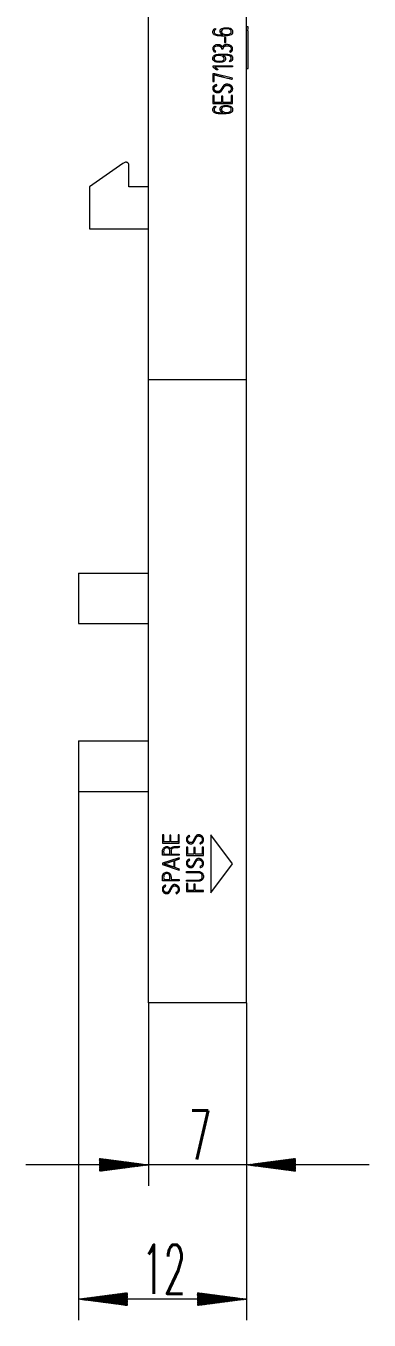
# Model space of a CAD drawing. Header units: millimetres. Extents: x 0 to 420, y 0 to 297.
# Drawn here: x 273 to 297.5, y 111.7 to 204.1 of the extents above; entities that cross this region are included whole.
import ezdxf

# ---------------------------------------------------------------- set-up
doc = ezdxf.new("R2010")
doc.units = ezdxf.units.MM
doc.layers.add('1', color=7, linetype='Continuous')
doc.layers.add('200', color=7, linetype='Continuous')
doc.styles.add('latin_extended', font='simplex.shx')

msp = doc.modelspace()

# ---------------------------------------------------------------- hatches: boundary and pattern name
at = {"layer": '200', "linetype": 'Continuous', "lineweight": 13}
h = msp.add_hatch(dxfattribs=at)
h.set_pattern_fill('ANSI31', scale=0.0062, style=0)
h.paths.add_polyline_path([(281.738, 122.747), (278.238, 122.286), (278.238, 123.208)], flags=0)
h = msp.add_hatch(dxfattribs=at)
h.set_pattern_fill('ANSI31', scale=0.0062, style=0)
h.paths.add_polyline_path([(288.738, 122.747), (292.238, 123.208), (292.238, 122.286)], flags=0)
h = msp.add_hatch(dxfattribs=at)
h.set_pattern_fill('ANSI31', scale=0.0062, style=0)
h.paths.add_polyline_path([(276.738, 113.155), (280.238, 113.616), (280.238, 112.695)], flags=0)
h = msp.add_hatch(dxfattribs=at)
h.set_pattern_fill('ANSI31', scale=0.0062, style=0)
h.paths.add_polyline_path([(288.738, 113.155), (285.238, 112.695), (285.238, 113.616)], flags=0)

# ---------------------------------------------------------------- linework, layer by layer
at = {"layer": '1', "color": 7, "linetype": 'Continuous', "lineweight": 13}
for p, q in [((281.738, 178.829), (281.738, 248.229)), ((288.738, 178.829), (288.738, 248.229)), ((286.326, 203.689), (286.326, 203.688)), ((286.505, 203.94), (286.505, 203.941)), ((286.505, 203.94), (286.552, 203.868)), ((286.552, 203.868), (286.552, 203.87)), ((286.846, 203.732), (286.846, 203.731)), ((287.75, 203.699), (287.75, 203.701)), ((288.851, 204.06), (288.738, 204.06)), ((288.838, 203.8), (288.738, 203.8)), ((287.012, 202.612), (287.012, 202.613)), ((287.154, 203.282), (287.154, 203.284)), ((287.253, 203.282), (287.154, 203.282)), ((287.154, 203.282), (287.154, 202.927)), ((287.154, 202.927), (287.154, 202.928)), ((287.154, 202.927), (287.253, 202.927)), ((287.253, 203.282), (287.253, 203.284)), ((287.253, 202.927), (287.253, 203.282)), ((286.326, 202.49), (286.326, 202.488)), ((286.326, 201.802), (286.326, 201.8)), ((286.501, 202.24), (286.546, 202.311)), ((286.546, 202.311), (286.546, 202.313)), ((286.967, 202.478), (287.064, 202.483)), ((287.233, 201.764), (287.233, 201.765)), ((287.521, 201.63), (287.521, 201.632)), ((287.567, 201.56), (287.521, 201.63)), ((287.53, 202.311), (287.53, 202.313)), ((287.53, 202.311), (287.571, 202.24)), ((287.746, 201.81), (287.746, 201.812)), ((287.748, 202.474), (287.748, 202.476)), ((286.336, 200.699), (286.336, 200.138)), ((286.478, 200.699), (286.336, 200.699)), ((286.346, 201.265), (287.74, 201.265)), ((286.346, 201.263), (286.346, 201.265)), ((286.346, 201.165), (286.346, 201.263)), ((286.346, 201.263), (287.74, 201.263)), ((287.74, 201.185), (286.466, 201.185)), ((287.744, 200.38), (286.478, 200.699)), ((286.692, 200.981), (286.588, 200.976)), ((286.692, 200.981), (286.692, 200.983)), ((287.74, 201.263), (287.74, 201.265)), ((287.74, 201.263), (287.74, 201.185)), ((288.738, 201.08), (288.851, 201.08)), ((286.336, 200.138), (286.435, 200.138)), ((286.435, 200.138), (286.435, 200.621)), ((286.435, 200.621), (286.462, 200.621)), ((286.622, 199.849), (286.594, 199.925)), ((286.594, 199.923), (286.594, 199.925)), ((286.622, 199.847), (286.594, 199.923)), ((286.622, 199.847), (286.622, 199.849)), ((287.713, 200.305), (287.744, 200.38)), ((286.326, 199.662), (286.326, 199.659)), ((286.338, 199.135), (286.338, 199.137)), ((286.338, 199.135), (286.338, 198.575)), ((286.437, 199.135), (286.338, 199.135)), ((286.437, 199.135), (286.437, 199.137)), ((286.437, 198.653), (286.437, 199.135)), ((286.95, 199.105), (286.95, 199.107)), ((287.047, 199.105), (286.95, 199.105)), ((286.95, 199.105), (286.95, 198.653)), ((287.047, 199.105), (287.047, 199.107)), ((287.047, 198.653), (287.047, 199.105)), ((287.453, 199.42), (287.453, 199.422)), ((287.453, 199.42), (287.48, 199.343)), ((287.637, 199.135), (287.637, 199.137)), ((287.734, 199.135), (287.637, 199.135)), ((287.637, 199.135), (287.637, 198.653)), ((287.734, 198.575), (287.734, 199.135)), ((287.75, 199.624), (287.75, 199.626)), ((286.326, 198.131), (286.326, 198.128)), ((286.338, 198.575), (287.734, 198.575)), ((286.95, 198.653), (286.437, 198.653)), ((286.505, 198.38), (286.505, 198.382)), ((286.505, 198.38), (286.552, 198.309)), ((286.552, 198.309), (286.552, 198.311)), ((286.846, 198.173), (286.846, 198.171)), ((287.637, 198.653), (287.047, 198.653)), ((287.75, 198.14), (287.75, 198.142)), ((279.907, 194.289), (277.538, 192.629)), ((280.338, 192.629), (280.338, 194.177)), ((277.538, 192.629), (277.538, 189.629)), ((281.738, 192.629), (280.338, 192.629)), ((277.538, 189.629), (281.738, 189.629)), ((281.738, 134.329), (281.738, 178.829)), ((288.738, 178.829), (281.738, 178.829)), ((288.738, 134.329), (288.738, 178.829)), ((276.738, 165.029), (281.738, 165.029)), ((276.738, 165.029), (276.738, 161.429)), ((276.738, 161.429), (281.738, 161.429)), ((276.738, 153.029), (281.738, 153.029)), ((276.738, 153.029), (276.738, 149.429)), ((276.738, 149.429), (281.738, 149.429)), ((282.823, 146.329), (282.738, 146.329)), ((282.738, 146.329), (282.738, 145.731)), ((282.823, 145.814), (282.823, 146.329)), ((283.346, 146.297), (283.262, 146.297)), ((283.262, 146.297), (283.262, 145.814)), ((283.346, 145.814), (283.346, 146.297)), ((283.935, 146.329), (283.852, 146.329)), ((283.852, 146.329), (283.852, 145.814)), ((283.935, 145.731), (283.935, 146.329)), ((284.701, 146.215), (284.678, 146.297)), ((286.188, 146.329), (286.188, 142.179)), ((287.738, 144.254), (286.188, 146.329)), ((282.738, 145.731), (283.935, 145.731)), ((283.262, 145.814), (282.823, 145.814)), ((283.852, 145.814), (283.346, 145.814)), ((283.917, 145.51), (283.946, 145.432)), ((284.543, 145.455), (284.458, 145.455)), ((284.458, 145.455), (284.458, 144.857)), ((284.543, 144.941), (284.543, 145.455)), ((285.066, 145.423), (284.982, 145.423)), ((284.982, 145.423), (284.982, 144.941)), ((285.066, 144.941), (285.066, 145.423)), ((285.413, 145.759), (285.437, 145.678)), ((285.572, 145.455), (285.572, 144.941)), ((285.655, 145.455), (285.572, 145.455)), ((285.655, 144.857), (285.655, 145.455)), ((283.92, 144.691), (282.736, 144.303)), ((282.736, 144.303), (282.736, 144.197)), ((283.938, 144.869), (282.738, 144.869)), ((282.823, 144.954), (283.262, 144.954)), ((283.347, 144.954), (283.938, 144.954)), ((283.537, 144.475), (283.537, 144.017)), ((283.622, 143.989), (283.622, 144.503)), ((283.946, 144.609), (283.92, 144.691)), ((283.938, 144.954), (283.938, 144.869)), ((284.458, 144.857), (285.655, 144.857)), ((284.982, 144.941), (284.543, 144.941)), ((284.701, 144.518), (284.678, 144.599)), ((285.572, 144.941), (285.066, 144.941)), ((286.188, 142.179), (287.738, 144.254)), ((282.736, 144.197), (283.92, 143.799)), ((283.946, 143.879), (283.622, 143.989)), ((283.92, 143.799), (283.946, 143.879)), ((284.456, 143.619), (284.456, 143.704)), ((285.413, 144.062), (285.437, 143.98)), ((283.938, 143.04), (282.738, 143.04)), ((282.823, 143.125), (283.264, 143.125)), ((282.981, 142.655), (282.958, 142.737)), ((283.349, 143.125), (283.938, 143.125)), ((283.938, 143.125), (283.938, 143.04)), ((284.456, 143.007), (284.456, 143.091)), ((284.458, 142.842), (284.458, 142.271)), ((284.543, 142.842), (284.458, 142.842)), ((284.543, 142.356), (284.543, 142.842)), ((285.066, 142.812), (284.982, 142.812)), ((284.982, 142.812), (284.982, 142.356)), ((285.066, 142.356), (285.066, 142.812)), ((283.693, 142.199), (283.717, 142.118)), ((284.458, 142.271), (285.655, 142.271)), ((284.982, 142.356), (284.543, 142.356)), ((285.655, 142.356), (285.066, 142.356)), ((285.655, 142.271), (285.655, 142.356)), ((288.738, 134.329), (281.738, 134.329))]:
    msp.add_line(p, q, dxfattribs=at)
msp.add_arc((280.194, 193.88), 0.5, 100.72876, 125.03214, dxfattribs=at)
for points, knots in [([(287.043, 203.474), (287.027, 203.48), (286.978, 203.504), (286.902, 203.562), (286.847, 203.662), (286.841, 203.777), (286.89, 203.881), (286.999, 203.953), (287.139, 203.985), (287.308, 203.993), (287.474, 203.982), (287.623, 203.935), (287.72, 203.847), (287.757, 203.728), (287.745, 203.591), (287.631, 203.471), (287.466, 203.419), (287.268, 203.395), (287.066, 203.394), (286.838, 203.395), (286.628, 203.406), (286.442, 203.461), (286.343, 203.565), (286.32, 203.679), (286.336, 203.794), (286.408, 203.888), (286.471, 203.926), (286.505, 203.94)], [0, 0, 0, 0, 0.014635, 0.046115, 0.078, 0.107961, 0.139286, 0.170078, 0.214309, 0.258594, 0.311923, 0.353924, 0.387872, 0.416798, 0.456029, 0.498283, 0.546692, 0.598917, 0.665696, 0.716877, 0.790479, 0.842407, 0.875844, 0.905061, 0.937162, 0.970325, 1, 1, 1, 1]), ([(286.552, 203.868), (286.539, 203.863), (286.514, 203.851), (286.481, 203.827), (286.456, 203.797), (286.437, 203.765), (286.426, 203.728), (286.422, 203.687), (286.426, 203.645), (286.44, 203.603), (286.464, 203.57), (286.498, 203.543), (286.539, 203.521), (286.589, 203.505), (286.646, 203.493), (286.711, 203.484), (286.783, 203.479), (286.863, 203.476), (286.951, 203.474), (287.011, 203.474), (287.043, 203.474)], [0, 0, 0, 0, 0.044446, 0.085805, 0.125649, 0.164566, 0.203102, 0.242965, 0.29235, 0.336206, 0.377618, 0.420747, 0.468488, 0.522336, 0.58312, 0.651193, 0.726906, 0.81033, 0.901354, 1, 1, 1, 1]), ([(286.993, 203.608), (286.974, 203.629), (286.946, 203.679), (286.937, 203.801), (287.046, 203.893), (287.196, 203.909), (287.347, 203.913), (287.479, 203.894), (287.583, 203.847), (287.653, 203.775), (287.657, 203.651), (287.574, 203.562), (287.456, 203.502), (287.331, 203.489), (287.219, 203.498), (287.135, 203.516), (287.059, 203.554), (287.012, 203.587), (286.993, 203.608)], [0, 0, 0, 0, 0.046875, 0.09375, 0.1875, 0.25, 0.34375, 0.4375, 0.46875, 0.53125, 0.59375, 0.65625, 0.71875, 0.8125, 0.859375, 0.90625, 0.953125, 1, 1, 1, 1]), ([(286.993, 203.609), (286.974, 203.63), (286.952, 203.67), (286.944, 203.716), (286.944, 203.733)], [0, 0, 0, 0, 0.635727, 1, 1, 1, 1]), ([(288.838, 204.06), (288.838, 204.06), (288.838, 204.059), (288.838, 204.001), (288.838, 203.884), (288.838, 203.868)], [0, 0, 0, 0, 0.016909, 0.874132, 1, 1, 1, 1]), ([(288.838, 203.8), (288.838, 203.518), (288.838, 202.998), (288.838, 202.247), (288.838, 201.626), (288.838, 201.194), (288.838, 201.088), (288.838, 201.08), (288.838, 201.08)], [0, 0, 0, 0, 0.258066, 0.474609, 0.668399, 0.831175, 0.971175, 1, 1, 1, 1]), ([(287.012, 202.612), (287.008, 202.618), (287, 202.631), (286.986, 202.65), (286.972, 202.668), (286.956, 202.687), (286.938, 202.704), (286.917, 202.72), (286.893, 202.735), (286.867, 202.747), (286.837, 202.758), (286.804, 202.766), (286.766, 202.77), (286.699, 202.772), (286.612, 202.767), (286.511, 202.743), (286.429, 202.703), (286.369, 202.645), (286.333, 202.571), (286.322, 202.481), (286.337, 202.381), (286.402, 202.29), (286.466, 202.252), (286.501, 202.24)], [0, 0, 0, 0, 0.018283, 0.037063, 0.056368, 0.076244, 0.096869, 0.118425, 0.140997, 0.16477, 0.190013, 0.217704, 0.248949, 0.284046, 0.381103, 0.46412, 0.536559, 0.601965, 0.665525, 0.734523, 0.82388, 0.907009, 1, 1, 1, 1]), ([(286.546, 202.311), (286.538, 202.315), (286.522, 202.322), (286.501, 202.334), (286.483, 202.347), (286.468, 202.362), (286.455, 202.376), (286.446, 202.392), (286.438, 202.408), (286.432, 202.424), (286.428, 202.44), (286.426, 202.457), (286.424, 202.473), (286.422, 202.523), (286.444, 202.613), (286.571, 202.685), (286.682, 202.693), (286.763, 202.69), (286.799, 202.684), (286.829, 202.673), (286.855, 202.659), (286.878, 202.642), (286.897, 202.623), (286.913, 202.601), (286.927, 202.578), (286.938, 202.554), (286.948, 202.528), (286.958, 202.503), (286.964, 202.486), (286.967, 202.478)], [0, 0, 0, 0, 0.026872, 0.051399, 0.073879, 0.094686, 0.114096, 0.132391, 0.150013, 0.167284, 0.184382, 0.201194, 0.217516, 0.233418, 0.351834, 0.473793, 0.643932, 0.684459, 0.720308, 0.752255, 0.781747, 0.809821, 0.83702, 0.863923, 0.89091, 0.918304, 0.945856, 0.973087, 1, 1, 1, 1]), ([(287.571, 202.24), (287.578, 202.242), (287.592, 202.247), (287.613, 202.257), (287.635, 202.267), (287.655, 202.28), (287.674, 202.295), (287.692, 202.313), (287.708, 202.333), (287.721, 202.355), (287.733, 202.38), (287.742, 202.408), (287.747, 202.44), (287.749, 202.494), (287.741, 202.565), (287.702, 202.645), (287.635, 202.707), (287.546, 202.751), (287.435, 202.776), (287.342, 202.781), (287.274, 202.78), (287.24, 202.776), (287.208, 202.769), (287.178, 202.76), (287.151, 202.75), (287.126, 202.736), (287.104, 202.721), (287.083, 202.703), (287.064, 202.683), (287.046, 202.661), (287.029, 202.637), (287.017, 202.621), (287.012, 202.612)], [0, 0, 0, 0, 0.017394, 0.035357, 0.053935, 0.072797, 0.091775, 0.111127, 0.130939, 0.151343, 0.172627, 0.1954, 0.220456, 0.24819, 0.319867, 0.385722, 0.453459, 0.528799, 0.615589, 0.717332, 0.746558, 0.773748, 0.799091, 0.82292, 0.845542, 0.867171, 0.888335, 0.909575, 0.931143, 0.953326, 0.976264, 1, 1, 1, 1]), ([(287.064, 202.483), (287.066, 202.491), (287.07, 202.508), (287.078, 202.533), (287.087, 202.559), (287.099, 202.583), (287.114, 202.607), (287.131, 202.629), (287.152, 202.649), (287.176, 202.667), (287.203, 202.682), (287.235, 202.693), (287.27, 202.7), (287.33, 202.702), (287.408, 202.697), (287.495, 202.68), (287.565, 202.65), (287.615, 202.604), (287.644, 202.543), (287.65, 202.485), (287.647, 202.436), (287.638, 202.4), (287.622, 202.37), (287.598, 202.346), (287.567, 202.326), (287.543, 202.316), (287.53, 202.311)], [0, 0, 0, 0, 0.024719, 0.050037, 0.076048, 0.102371, 0.128819, 0.155729, 0.183228, 0.211656, 0.241562, 0.273195, 0.307072, 0.343908, 0.44626, 0.530849, 0.600485, 0.661299, 0.721887, 0.789821, 0.82893, 0.863307, 0.894514, 0.925881, 0.960581, 1, 1, 1, 1]), ([(287.037, 202.026), (287.064, 202.015), (287.114, 201.987), (287.19, 201.923), (287.233, 201.825), (287.237, 201.705), (287.173, 201.599), (287.055, 201.538), (286.894, 201.508), (286.705, 201.508), (286.519, 201.537), (286.37, 201.623), (286.315, 201.768), (286.336, 201.91), (286.433, 202.016), (286.579, 202.073), (286.766, 202.102), (286.98, 202.106), (287.199, 202.104), (287.397, 202.098), (287.569, 202.063), (287.712, 201.979), (287.754, 201.838), (287.737, 201.703), (287.659, 201.609), (287.595, 201.571), (287.567, 201.56)], [0, 0, 0, 0, 0.023633, 0.049448, 0.080979, 0.111361, 0.147021, 0.178386, 0.220736, 0.283882, 0.336373, 0.378871, 0.421433, 0.458024, 0.495297, 0.535952, 0.587692, 0.654774, 0.7156, 0.772478, 0.820653, 0.863837, 0.90371, 0.936071, 0.975704, 1, 1, 1, 1]), ([(286.465, 201.682), (286.446, 201.704), (286.418, 201.756), (286.423, 201.856), (286.496, 201.965), (286.635, 202.001), (286.787, 202.002), (286.936, 201.984), (287.066, 201.927), (287.131, 201.832), (287.15, 201.729), (287.07, 201.629), (286.939, 201.593), (286.806, 201.585), (286.673, 201.593), (286.561, 201.617), (286.491, 201.654), (286.465, 201.682)], [0, 0, 0, 0, 0.046875, 0.09375, 0.15625, 0.25, 0.3125, 0.40625, 0.5, 0.53125, 0.59375, 0.65625, 0.71875, 0.8125, 0.875, 0.9375, 1, 1, 1, 1]), ([(286.465, 201.684), (286.446, 201.705), (286.426, 201.742), (286.422, 201.783), (286.422, 201.795)], [0, 0, 0, 0, 0.70922, 1, 1, 1, 1]), ([(286.546, 202.313), (286.538, 202.316), (286.522, 202.323), (286.501, 202.335), (286.483, 202.349), (286.468, 202.363), (286.455, 202.378), (286.446, 202.393), (286.438, 202.409), (286.432, 202.425), (286.428, 202.442), (286.426, 202.458), (286.424, 202.474), (286.424, 202.485), (286.424, 202.491), (286.424, 202.491)], [0, 0, 0, 0, 0.114752, 0.219491, 0.31549, 0.404345, 0.487233, 0.565361, 0.640614, 0.714367, 0.78738, 0.859173, 0.928877, 0.996781, 1, 1, 1, 1]), ([(287.521, 201.63), (287.533, 201.636), (287.558, 201.649), (287.589, 201.673), (287.615, 201.702), (287.633, 201.734), (287.645, 201.77), (287.648, 201.811), (287.644, 201.854), (287.631, 201.895), (287.608, 201.929), (287.576, 201.957), (287.536, 201.978), (287.488, 201.995), (287.432, 202.007), (287.368, 202.016), (287.296, 202.021), (287.216, 202.024), (287.129, 202.026), (287.069, 202.026), (287.037, 202.026)], [0, 0, 0, 0, 0.044231, 0.085603, 0.125466, 0.164352, 0.20299, 0.243136, 0.293053, 0.33736, 0.378885, 0.421671, 0.468796, 0.521895, 0.582032, 0.649733, 0.725364, 0.809004, 0.900542, 1, 1, 1, 1]), ([(287.521, 201.632), (287.533, 201.637), (287.558, 201.65), (287.589, 201.674), (287.615, 201.703), (287.633, 201.736), (287.645, 201.771), (287.647, 201.797), (287.647, 201.811), (287.647, 201.812)], [0, 0, 0, 0, 0.179972, 0.348313, 0.510513, 0.668737, 0.82595, 0.9893, 1, 1, 1, 1]), ([(286.588, 200.976), (286.566, 200.996), (286.516, 201.041), (286.433, 201.102), (286.374, 201.145), (286.346, 201.165)], [0, 0, 0, 0, 0.289036, 0.661578, 1, 1, 1, 1]), ([(286.466, 201.187), (286.483, 201.175), (286.514, 201.151), (286.557, 201.119), (286.592, 201.092), (286.62, 201.068), (286.643, 201.049), (286.66, 201.033), (286.673, 201.019), (286.682, 201.009), (286.688, 201), (286.69, 200.993), (286.691, 200.988), (286.692, 200.985), (286.692, 200.983)], [0, 0, 0, 0, 0.204374, 0.377594, 0.519681, 0.636329, 0.733249, 0.810528, 0.870367, 0.915053, 0.945197, 0.966862, 0.985048, 1, 1, 1, 1]), ([(286.466, 201.185), (286.483, 201.173), (286.514, 201.15), (286.557, 201.117), (286.592, 201.09), (286.62, 201.067), (286.643, 201.047), (286.66, 201.031), (286.673, 201.018), (286.682, 201.007), (286.688, 200.998), (286.69, 200.992), (286.691, 200.986), (286.692, 200.983), (286.692, 200.981)], [0, 0, 0, 0, 0.204374, 0.377594, 0.519681, 0.636329, 0.733249, 0.810528, 0.870367, 0.915053, 0.945197, 0.966862, 0.985048, 1, 1, 1, 1]), ([(286.594, 199.925), (286.568, 199.918), (286.517, 199.903), (286.45, 199.87), (286.396, 199.829), (286.356, 199.78), (286.331, 199.725), (286.327, 199.684), (286.326, 199.663), (286.326, 199.662)], [0, 0, 0, 0, 0.203261, 0.384474, 0.54934, 0.701047, 0.844937, 0.992234, 1, 1, 1, 1]), ([(286.594, 199.923), (286.568, 199.917), (286.517, 199.901), (286.45, 199.868), (286.396, 199.827), (286.356, 199.779), (286.331, 199.723), (286.325, 199.667), (286.328, 199.617), (286.337, 199.573), (286.352, 199.533), (286.372, 199.495), (286.397, 199.462), (286.428, 199.433), (286.464, 199.408), (286.504, 199.387), (286.548, 199.37), (286.597, 199.357), (286.649, 199.35), (286.7, 199.347), (286.748, 199.35), (286.79, 199.357), (286.827, 199.371), (286.86, 199.389), (286.89, 199.41), (286.917, 199.435), (286.942, 199.462), (286.966, 199.492), (286.987, 199.524), (287.008, 199.556), (287.03, 199.589), (287.052, 199.622), (287.074, 199.654), (287.094, 199.685), (287.112, 199.716), (287.129, 199.745), (287.149, 199.772), (287.169, 199.796), (287.19, 199.818), (287.214, 199.837), (287.24, 199.853), (287.27, 199.865), (287.303, 199.872), (287.338, 199.874), (287.372, 199.872), (287.405, 199.868), (287.44, 199.86), (287.475, 199.85), (287.508, 199.836), (287.54, 199.818), (287.57, 199.796), (287.597, 199.77), (287.62, 199.74), (287.638, 199.706), (287.649, 199.666), (287.653, 199.607), (287.638, 199.525), (287.561, 199.451), (287.489, 199.426), (287.453, 199.42)], [0, 0, 0, 0, 0.032068, 0.060657, 0.086667, 0.110601, 0.133302, 0.156541, 0.174521, 0.191662, 0.208311, 0.224606, 0.240698, 0.25698, 0.273734, 0.291175, 0.309577, 0.328919, 0.349189, 0.370606, 0.388688, 0.405035, 0.420007, 0.434306, 0.448428, 0.462561, 0.476851, 0.491368, 0.506192, 0.521314, 0.536675, 0.55228, 0.567117, 0.58141, 0.595167, 0.608394, 0.621127, 0.633422, 0.645338, 0.65701, 0.668609, 0.68065, 0.693845, 0.708541, 0.720506, 0.733407, 0.747325, 0.761638, 0.775802, 0.789987, 0.804165, 0.81839, 0.832936, 0.847812, 0.863365, 0.880226, 0.917636, 0.954366, 1, 1, 1, 1]), ([(287.48, 199.343), (287.507, 199.35), (287.559, 199.365), (287.627, 199.4), (287.682, 199.443), (287.722, 199.496), (287.745, 199.558), (287.752, 199.618), (287.747, 199.673), (287.735, 199.72), (287.715, 199.762), (287.688, 199.801), (287.657, 199.836), (287.621, 199.866), (287.581, 199.892), (287.537, 199.914), (287.49, 199.931), (287.441, 199.943), (287.39, 199.951), (287.34, 199.954), (287.29, 199.951), (287.243, 199.943), (287.202, 199.928), (287.166, 199.908), (287.134, 199.885), (287.105, 199.858), (287.078, 199.829), (287.054, 199.797), (287.032, 199.763), (287.011, 199.729), (286.988, 199.694), (286.966, 199.661), (286.945, 199.63), (286.926, 199.6), (286.908, 199.571), (286.891, 199.544), (286.873, 199.52), (286.854, 199.497), (286.835, 199.477), (286.813, 199.46), (286.79, 199.446), (286.764, 199.435), (286.734, 199.429), (286.695, 199.427), (286.648, 199.429), (286.598, 199.437), (286.556, 199.452), (286.521, 199.472), (286.493, 199.493), (286.47, 199.517), (286.453, 199.542), (286.44, 199.569), (286.433, 199.595), (286.429, 199.62), (286.426, 199.643), (286.425, 199.666), (286.427, 199.69), (286.434, 199.716), (286.445, 199.739), (286.46, 199.759), (286.477, 199.777), (286.496, 199.793), (286.517, 199.806), (286.538, 199.818), (286.56, 199.827), (286.582, 199.835), (286.602, 199.842), (286.615, 199.845), (286.622, 199.847)], [0, 0, 0, 0, 0.032856, 0.06199, 0.088474, 0.113352, 0.137946, 0.163993, 0.183129, 0.201523, 0.219766, 0.237942, 0.255929, 0.274071, 0.292524, 0.311385, 0.330895, 0.35063, 0.370143, 0.389629, 0.409624, 0.42774, 0.444366, 0.460134, 0.475473, 0.49061, 0.505795, 0.521169, 0.536814, 0.552662, 0.568588, 0.584595, 0.598801, 0.612441, 0.625518, 0.637992, 0.649845, 0.661113, 0.671916, 0.682457, 0.692897, 0.703581, 0.71499, 0.727419, 0.749874, 0.769346, 0.786247, 0.801296, 0.814964, 0.827577, 0.839381, 0.850508, 0.861238, 0.871234, 0.87994, 0.88739, 0.898186, 0.908289, 0.918075, 0.927733, 0.937251, 0.946781, 0.956303, 0.965729, 0.975129, 0.984162, 0.992446, 1, 1, 1, 1]), ([(286.462, 200.621), (286.465, 200.62), (286.474, 200.618), (286.494, 200.613), (286.524, 200.605), (286.563, 200.595), (286.611, 200.582), (286.666, 200.568), (286.728, 200.553), (286.795, 200.536), (286.866, 200.518), (286.941, 200.499), (287.017, 200.48), (287.131, 200.451), (287.289, 200.412), (287.496, 200.36), (287.639, 200.324), (287.713, 200.305)], [0, 0, 0, 0, 0.006628, 0.022211, 0.046752, 0.078871, 0.117191, 0.161709, 0.211308, 0.264867, 0.322385, 0.382322, 0.443136, 0.504826, 0.657095, 0.822153, 1, 1, 1, 1]), ([(287.043, 197.914), (287.027, 197.921), (286.978, 197.945), (286.902, 198.002), (286.847, 198.103), (286.841, 198.217), (286.89, 198.322), (286.999, 198.393), (287.139, 198.426), (287.308, 198.433), (287.474, 198.422), (287.623, 198.376), (287.72, 198.288), (287.757, 198.169), (287.745, 198.031), (287.631, 197.912), (287.466, 197.86), (287.268, 197.835), (287.066, 197.835), (286.838, 197.835), (286.628, 197.847), (286.442, 197.902), (286.343, 198.006), (286.32, 198.12), (286.336, 198.234), (286.408, 198.328), (286.471, 198.367), (286.505, 198.38)], [0, 0, 0, 0, 0.014635, 0.046115, 0.078, 0.107961, 0.139286, 0.170078, 0.214309, 0.258594, 0.311923, 0.353924, 0.387872, 0.416798, 0.456029, 0.498283, 0.546692, 0.598917, 0.665696, 0.716877, 0.790479, 0.842407, 0.875844, 0.905061, 0.937162, 0.970325, 1, 1, 1, 1]), ([(286.552, 198.309), (286.539, 198.303), (286.514, 198.291), (286.481, 198.267), (286.456, 198.238), (286.437, 198.205), (286.426, 198.169), (286.422, 198.128), (286.426, 198.085), (286.44, 198.044), (286.464, 198.01), (286.498, 197.984), (286.539, 197.962), (286.589, 197.946), (286.646, 197.933), (286.711, 197.924), (286.783, 197.919), (286.863, 197.917), (286.951, 197.915), (287.011, 197.914), (287.043, 197.914)], [0, 0, 0, 0, 0.044446, 0.085805, 0.125649, 0.164566, 0.203102, 0.242965, 0.29235, 0.336206, 0.377618, 0.420747, 0.468488, 0.522336, 0.58312, 0.651193, 0.726906, 0.81033, 0.901354, 1, 1, 1, 1]), ([(286.993, 198.048), (286.974, 198.069), (286.946, 198.12), (286.937, 198.241), (287.046, 198.333), (287.196, 198.35), (287.347, 198.353), (287.479, 198.334), (287.583, 198.288), (287.653, 198.216), (287.657, 198.092), (287.574, 198.003), (287.456, 197.942), (287.331, 197.93), (287.219, 197.938), (287.135, 197.957), (287.059, 197.995), (287.012, 198.028), (286.993, 198.048)], [0, 0, 0, 0, 0.046875, 0.09375, 0.1875, 0.25, 0.34375, 0.4375, 0.46875, 0.53125, 0.59375, 0.65625, 0.71875, 0.8125, 0.859375, 0.90625, 0.953125, 1, 1, 1, 1]), ([(286.993, 198.05), (286.974, 198.071), (286.952, 198.111), (286.944, 198.157), (286.944, 198.174)], [0, 0, 0, 0, 0.635457, 1, 1, 1, 1]), ([(280.338, 194.177), (280.338, 194.194), (280.335, 194.212), (280.326, 194.247), (280.318, 194.263), (280.298, 194.297), (280.284, 194.313), (280.248, 194.344), (280.224, 194.357), (280.198, 194.365)], [0, 0, 0, 0, 0.187245, 0.187245, 0.386706, 0.386706, 0.643516, 0.643516, 1, 1, 1, 1]), ([(284.678, 146.297), (284.655, 146.29), (284.611, 146.273), (284.553, 146.238), (284.507, 146.193), (284.473, 146.141), (284.452, 146.082), (284.447, 146.024), (284.45, 145.97), (284.457, 145.924), (284.47, 145.88), (284.487, 145.841), (284.508, 145.805), (284.535, 145.774), (284.565, 145.747), (284.6, 145.724), (284.638, 145.706), (284.68, 145.692), (284.724, 145.685), (284.769, 145.682), (284.81, 145.685), (284.846, 145.693), (284.878, 145.708), (284.906, 145.727), (284.932, 145.75), (284.955, 145.776), (284.976, 145.805), (284.996, 145.837), (285.014, 145.87), (285.032, 145.905), (285.051, 145.941), (285.07, 145.975), (285.089, 146.009), (285.106, 146.043), (285.121, 146.075), (285.136, 146.106), (285.153, 146.135), (285.17, 146.161), (285.188, 146.185), (285.209, 146.205), (285.231, 146.222), (285.256, 146.235), (285.285, 146.242), (285.315, 146.244), (285.344, 146.243), (285.373, 146.238), (285.402, 146.23), (285.433, 146.219), (285.462, 146.203), (285.489, 146.184), (285.515, 146.161), (285.537, 146.133), (285.557, 146.101), (285.573, 146.065), (285.581, 146.023), (285.585, 145.959), (285.574, 145.877), (285.509, 145.796), (285.447, 145.766), (285.413, 145.759)], [0, 0, 0, 0, 0.029502, 0.056552, 0.082213, 0.107035, 0.131706, 0.157625, 0.177725, 0.196768, 0.215008, 0.232485, 0.249262, 0.265692, 0.282067, 0.298646, 0.315747, 0.333416, 0.35172, 0.370963, 0.387214, 0.402039, 0.415923, 0.429557, 0.443355, 0.457518, 0.472137, 0.48722, 0.502837, 0.518847, 0.535063, 0.551489, 0.567151, 0.582304, 0.596956, 0.611001, 0.624363, 0.637091, 0.649186, 0.660727, 0.671894, 0.683121, 0.695107, 0.708316, 0.719066, 0.730707, 0.743348, 0.756492, 0.769735, 0.783289, 0.797204, 0.811603, 0.826753, 0.842746, 0.859925, 0.878764, 0.920226, 0.957605, 1, 1, 1, 1]), ([(285.437, 145.678), (285.461, 145.685), (285.505, 145.702), (285.564, 145.739), (285.611, 145.786), (285.645, 145.842), (285.664, 145.907), (285.67, 145.971), (285.666, 146.029), (285.656, 146.079), (285.639, 146.125), (285.616, 146.166), (285.589, 146.204), (285.558, 146.236), (285.524, 146.264), (285.486, 146.287), (285.445, 146.305), (285.403, 146.319), (285.36, 146.327), (285.317, 146.33), (285.274, 146.327), (285.234, 146.318), (285.199, 146.301), (285.168, 146.28), (285.14, 146.256), (285.115, 146.227), (285.093, 146.196), (285.072, 146.162), (285.053, 146.126), (285.035, 146.089), (285.016, 146.052), (284.996, 146.017), (284.979, 145.983), (284.962, 145.952), (284.947, 145.921), (284.932, 145.893), (284.916, 145.866), (284.901, 145.842), (284.884, 145.821), (284.865, 145.802), (284.846, 145.787), (284.823, 145.776), (284.798, 145.769), (284.764, 145.767), (284.723, 145.77), (284.68, 145.778), (284.644, 145.795), (284.615, 145.815), (284.59, 145.838), (284.571, 145.864), (284.556, 145.891), (284.545, 145.919), (284.539, 145.947), (284.536, 145.974), (284.534, 145.997), (284.533, 146.022), (284.534, 146.048), (284.54, 146.075), (284.55, 146.1), (284.563, 146.121), (284.577, 146.141), (284.593, 146.157), (284.611, 146.172), (284.629, 146.184), (284.648, 146.195), (284.667, 146.203), (284.684, 146.21), (284.696, 146.214), (284.701, 146.215)], [0, 0, 0, 0, 0.030216, 0.057834, 0.084112, 0.110126, 0.13699, 0.166062, 0.187444, 0.207786, 0.227532, 0.246694, 0.265147, 0.28321, 0.301078, 0.318906, 0.33698, 0.354995, 0.372624, 0.390132, 0.408102, 0.424528, 0.439934, 0.454952, 0.469937, 0.485134, 0.500714, 0.516729, 0.533253, 0.550073, 0.566929, 0.583824, 0.598837, 0.613277, 0.627146, 0.64033, 0.652736, 0.664395, 0.675364, 0.685785, 0.695827, 0.705789, 0.716159, 0.727332, 0.74751, 0.765141, 0.780786, 0.795151, 0.808601, 0.821478, 0.833928, 0.845962, 0.857807, 0.868933, 0.878649, 0.88698, 0.899043, 0.910208, 0.920757, 0.930874, 0.940594, 0.950061, 0.959303, 0.96829, 0.9771, 0.985473, 0.993098, 1, 1, 1, 1]), ([(282.738, 144.869), (282.738, 144.906), (282.738, 144.981), (282.739, 145.087), (282.736, 145.189), (282.756, 145.286), (282.809, 145.381), (282.897, 145.454), (282.997, 145.485), (283.095, 145.486), (283.183, 145.459), (283.25, 145.411), (283.286, 145.365), (283.301, 145.34), (283.306, 145.33)], [0, 0, 0, 0, 0.100129, 0.204969, 0.286046, 0.376973, 0.470516, 0.57729, 0.67791, 0.748475, 0.841402, 0.92263, 0.969627, 1, 1, 1, 1]), ([(283.262, 144.954), (283.262, 144.975), (283.263, 145.023), (283.262, 145.091), (283.264, 145.171), (283.256, 145.25), (283.215, 145.328), (283.145, 145.388), (283.05, 145.407), (282.954, 145.386), (282.879, 145.329), (282.837, 145.253), (282.822, 145.176), (282.823, 145.1), (282.823, 145.026), (282.823, 144.976), (282.823, 144.954)], [0, 0, 0, 0, 0.056138, 0.126314, 0.180482, 0.26652, 0.333034, 0.409903, 0.500981, 0.57931, 0.662651, 0.741625, 0.804306, 0.866525, 0.942429, 1, 1, 1, 1]), ([(283.306, 145.33), (283.317, 145.348), (283.353, 145.394), (283.432, 145.448), (283.533, 145.476), (283.631, 145.485), (283.717, 145.481), (283.796, 145.482), (283.86, 145.49), (283.9, 145.503), (283.917, 145.51)], [0, 0, 0, 0, 0.094521, 0.266203, 0.42102, 0.561393, 0.708832, 0.811124, 0.91885, 1, 1, 1, 1]), ([(283.946, 145.432), (283.922, 145.423), (283.877, 145.41), (283.805, 145.398), (283.729, 145.4), (283.64, 145.401), (283.55, 145.396), (283.465, 145.371), (283.399, 145.323), (283.354, 145.247), (283.345, 145.153), (283.348, 145.055), (283.347, 144.987), (283.347, 144.954)], [0, 0, 0, 0, 0.081212, 0.150384, 0.230518, 0.321083, 0.432824, 0.516575, 0.597405, 0.687414, 0.786859, 0.893429, 1, 1, 1, 1]), ([(282.843, 144.25), (282.849, 144.252), (282.866, 144.257), (282.896, 144.267), (282.937, 144.28), (282.986, 144.296), (283.042, 144.314), (283.103, 144.334), (283.17, 144.355), (283.24, 144.378), (283.314, 144.402), (283.388, 144.427), (283.463, 144.451), (283.512, 144.467), (283.537, 144.475)], [0, 0, 0, 0, 0.027336, 0.070868, 0.130595, 0.202708, 0.283396, 0.372662, 0.4689, 0.570509, 0.677489, 0.786433, 0.893936, 1, 1, 1, 1]), ([(283.537, 144.017), (283.512, 144.025), (283.463, 144.042), (283.388, 144.067), (283.314, 144.092), (283.24, 144.116), (283.17, 144.14), (283.103, 144.163), (283.042, 144.184), (282.986, 144.203), (282.937, 144.219), (282.896, 144.232), (282.866, 144.242), (282.849, 144.248), (282.843, 144.25)], [0, 0, 0, 0, 0.106118, 0.213594, 0.322428, 0.429305, 0.530911, 0.627246, 0.716632, 0.797389, 0.869519, 0.929228, 0.972722, 1, 1, 1, 1]), ([(283.622, 144.503), (283.637, 144.508), (283.666, 144.517), (283.709, 144.53), (283.749, 144.543), (283.786, 144.556), (283.82, 144.567), (283.853, 144.578), (283.884, 144.589), (283.916, 144.6), (283.937, 144.606), (283.946, 144.609)], [0, 0, 0, 0, 0.138948, 0.27018, 0.393699, 0.508312, 0.612826, 0.707241, 0.810993, 0.908573, 1, 1, 1, 1]), ([(284.678, 144.599), (284.655, 144.592), (284.611, 144.576), (284.553, 144.54), (284.507, 144.496), (284.473, 144.444), (284.452, 144.384), (284.447, 144.326), (284.45, 144.273), (284.457, 144.226), (284.47, 144.183), (284.487, 144.143), (284.508, 144.107), (284.535, 144.076), (284.565, 144.049), (284.6, 144.027), (284.638, 144.008), (284.68, 143.995), (284.724, 143.987), (284.769, 143.984), (284.81, 143.987), (284.846, 143.995), (284.878, 144.01), (284.906, 144.03), (284.932, 144.052), (284.955, 144.078), (284.976, 144.107), (284.996, 144.139), (285.014, 144.173), (285.032, 144.208), (285.051, 144.243), (285.07, 144.278), (285.089, 144.312), (285.106, 144.345), (285.121, 144.378), (285.136, 144.409), (285.153, 144.437), (285.17, 144.464), (285.188, 144.487), (285.209, 144.507), (285.231, 144.524), (285.256, 144.537), (285.285, 144.545), (285.315, 144.547), (285.344, 144.545), (285.373, 144.54), (285.402, 144.532), (285.433, 144.521), (285.462, 144.506), (285.489, 144.487), (285.515, 144.463), (285.537, 144.435), (285.557, 144.404), (285.573, 144.367), (285.581, 144.325), (285.585, 144.261), (285.574, 144.179), (285.509, 144.098), (285.447, 144.068), (285.413, 144.062)], [0, 0, 0, 0, 0.029502, 0.056552, 0.082213, 0.107035, 0.131706, 0.157625, 0.177725, 0.196768, 0.215008, 0.232485, 0.249262, 0.265692, 0.282067, 0.298646, 0.315747, 0.333416, 0.35172, 0.370963, 0.387214, 0.402039, 0.415923, 0.429557, 0.443355, 0.457518, 0.472137, 0.48722, 0.502837, 0.518847, 0.535063, 0.551489, 0.567151, 0.582304, 0.596956, 0.611001, 0.624363, 0.637091, 0.649186, 0.660727, 0.671894, 0.683121, 0.695107, 0.708316, 0.719066, 0.730707, 0.743348, 0.756492, 0.769735, 0.783289, 0.797204, 0.811603, 0.826753, 0.842746, 0.859925, 0.878764, 0.920226, 0.957605, 1, 1, 1, 1]), ([(285.437, 143.98), (285.461, 143.987), (285.505, 144.004), (285.564, 144.041), (285.611, 144.088), (285.645, 144.145), (285.664, 144.21), (285.67, 144.274), (285.666, 144.332), (285.656, 144.381), (285.639, 144.427), (285.616, 144.469), (285.589, 144.506), (285.558, 144.538), (285.524, 144.566), (285.486, 144.589), (285.445, 144.608), (285.403, 144.621), (285.36, 144.629), (285.317, 144.632), (285.274, 144.629), (285.234, 144.62), (285.199, 144.604), (285.168, 144.583), (285.14, 144.558), (285.115, 144.53), (285.093, 144.498), (285.072, 144.465), (285.053, 144.429), (285.035, 144.392), (285.016, 144.355), (284.996, 144.32), (284.979, 144.286), (284.962, 144.254), (284.947, 144.224), (284.932, 144.195), (284.916, 144.169), (284.901, 144.144), (284.884, 144.123), (284.865, 144.105), (284.846, 144.089), (284.823, 144.078), (284.798, 144.071), (284.764, 144.069), (284.723, 144.072), (284.68, 144.081), (284.644, 144.097), (284.615, 144.117), (284.59, 144.14), (284.571, 144.166), (284.556, 144.193), (284.545, 144.221), (284.539, 144.249), (284.536, 144.276), (284.534, 144.3), (284.533, 144.324), (284.534, 144.35), (284.54, 144.378), (284.55, 144.402), (284.563, 144.424), (284.577, 144.443), (284.593, 144.46), (284.611, 144.474), (284.629, 144.487), (284.648, 144.497), (284.667, 144.506), (284.684, 144.513), (284.696, 144.516), (284.701, 144.518)], [0, 0, 0, 0, 0.030216, 0.057834, 0.084112, 0.110126, 0.13699, 0.166062, 0.187444, 0.207786, 0.227532, 0.246694, 0.265147, 0.28321, 0.301078, 0.318906, 0.33698, 0.354995, 0.372624, 0.390132, 0.408102, 0.424528, 0.439934, 0.454952, 0.469937, 0.485134, 0.500714, 0.516729, 0.533253, 0.550073, 0.566929, 0.583824, 0.598837, 0.613277, 0.627146, 0.64033, 0.652736, 0.664395, 0.675364, 0.685785, 0.695827, 0.705789, 0.716159, 0.727332, 0.74751, 0.765141, 0.780786, 0.795151, 0.808601, 0.821478, 0.833928, 0.845962, 0.857807, 0.868933, 0.878649, 0.88698, 0.899043, 0.910208, 0.920757, 0.930874, 0.940594, 0.950061, 0.959303, 0.96829, 0.9771, 0.985473, 0.993098, 1, 1, 1, 1]), ([(282.738, 143.04), (282.738, 143.086), (282.738, 143.157), (282.739, 143.273), (282.735, 143.397), (282.788, 143.526), (282.888, 143.619), (283.011, 143.663), (283.166, 143.65), (283.29, 143.551), (283.343, 143.425), (283.35, 143.317), (283.349, 143.22), (283.349, 143.157), (283.349, 143.125)], [0, 0, 0, 0, 0.093246, 0.144642, 0.233554, 0.342861, 0.415038, 0.504562, 0.60021, 0.71889, 0.803809, 0.870804, 0.935402, 1, 1, 1, 1]), ([(283.264, 143.125), (283.264, 143.144), (283.264, 143.192), (283.264, 143.275), (283.266, 143.372), (283.233, 143.477), (283.157, 143.554), (283.051, 143.578), (282.956, 143.558), (282.879, 143.497), (282.831, 143.415), (282.821, 143.316), (282.824, 143.221), (282.823, 143.157), (282.823, 143.125)], [0, 0, 0, 0, 0.051536, 0.125539, 0.220212, 0.307192, 0.41129, 0.489668, 0.587368, 0.656875, 0.745125, 0.830898, 0.915449, 1, 1, 1, 1]), ([(284.456, 143.704), (284.51, 143.704), (284.639, 143.704), (284.828, 143.704), (285.028, 143.704), (285.208, 143.702), (285.38, 143.71), (285.531, 143.647), (285.628, 143.536), (285.668, 143.406), (285.664, 143.29), (285.628, 143.185), (285.562, 143.096), (285.464, 143.031), (285.342, 143.002), (285.202, 143.008), (285.055, 143.006), (284.916, 143.007), (284.794, 143.007), (284.689, 143.007), (284.575, 143.007), (284.502, 143.007), (284.456, 143.007)], [0, 0, 0, 0, 0.056847, 0.137958, 0.201688, 0.270632, 0.329845, 0.383895, 0.4382, 0.482363, 0.525414, 0.559761, 0.599799, 0.641892, 0.682582, 0.731106, 0.79078, 0.839447, 0.878844, 0.921717, 0.951264, 1, 1, 1, 1]), ([(284.456, 143.091), (284.518, 143.091), (284.64, 143.091), (284.812, 143.092), (284.987, 143.091), (285.148, 143.093), (285.307, 143.087), (285.448, 143.11), (285.543, 143.2), (285.579, 143.299), (285.582, 143.395), (285.553, 143.49), (285.485, 143.57), (285.384, 143.618), (285.256, 143.619), (285.113, 143.619), (284.95, 143.619), (284.794, 143.619), (284.65, 143.619), (284.542, 143.619), (284.478, 143.619), (284.456, 143.619)], [0, 0, 0, 0, 0.072404, 0.143452, 0.202979, 0.279147, 0.33229, 0.392549, 0.441217, 0.478462, 0.514248, 0.552974, 0.5923, 0.63513, 0.679888, 0.741335, 0.805342, 0.871909, 0.924395, 0.974961, 1, 1, 1, 1]), ([(282.958, 142.737), (282.935, 142.73), (282.891, 142.713), (282.833, 142.678), (282.787, 142.633), (282.753, 142.581), (282.732, 142.522), (282.727, 142.464), (282.73, 142.41), (282.737, 142.364), (282.75, 142.32), (282.767, 142.281), (282.788, 142.245), (282.815, 142.214), (282.845, 142.187), (282.88, 142.164), (282.918, 142.146), (282.96, 142.132), (283.004, 142.125), (283.049, 142.122), (283.09, 142.124), (283.126, 142.133), (283.158, 142.148), (283.186, 142.167), (283.212, 142.19), (283.235, 142.216), (283.256, 142.245), (283.276, 142.276), (283.294, 142.31), (283.312, 142.345), (283.331, 142.381), (283.35, 142.415), (283.369, 142.449), (283.386, 142.483), (283.401, 142.515), (283.416, 142.546), (283.433, 142.575), (283.45, 142.601), (283.468, 142.625), (283.489, 142.645), (283.511, 142.662), (283.536, 142.675), (283.565, 142.682), (283.595, 142.684), (283.624, 142.683), (283.653, 142.678), (283.682, 142.67), (283.713, 142.659), (283.742, 142.643), (283.769, 142.624), (283.795, 142.601), (283.817, 142.573), (283.837, 142.541), (283.853, 142.505), (283.861, 142.462), (283.865, 142.399), (283.854, 142.317), (283.789, 142.236), (283.727, 142.206), (283.693, 142.199)], [0, 0, 0, 0, 0.029502, 0.056552, 0.082213, 0.107035, 0.131706, 0.157625, 0.177725, 0.196768, 0.215008, 0.232485, 0.249262, 0.265692, 0.282067, 0.298646, 0.315747, 0.333416, 0.35172, 0.370963, 0.387214, 0.402039, 0.415923, 0.429557, 0.443355, 0.457518, 0.472137, 0.48722, 0.502837, 0.518847, 0.535063, 0.551489, 0.567151, 0.582304, 0.596956, 0.611001, 0.624363, 0.637091, 0.649186, 0.660727, 0.671894, 0.683121, 0.695107, 0.708316, 0.719066, 0.730707, 0.743348, 0.756492, 0.769735, 0.783289, 0.797204, 0.811603, 0.826753, 0.842746, 0.859925, 0.878764, 0.920226, 0.957605, 1, 1, 1, 1]), ([(283.717, 142.118), (283.741, 142.125), (283.785, 142.142), (283.844, 142.179), (283.891, 142.226), (283.925, 142.282), (283.944, 142.347), (283.95, 142.411), (283.946, 142.469), (283.936, 142.519), (283.919, 142.565), (283.896, 142.606), (283.869, 142.644), (283.838, 142.676), (283.804, 142.704), (283.766, 142.727), (283.725, 142.745), (283.683, 142.759), (283.64, 142.767), (283.597, 142.77), (283.554, 142.767), (283.514, 142.758), (283.479, 142.741), (283.448, 142.72), (283.42, 142.696), (283.395, 142.667), (283.373, 142.636), (283.352, 142.602), (283.333, 142.566), (283.315, 142.529), (283.296, 142.492), (283.276, 142.457), (283.259, 142.423), (283.242, 142.392), (283.227, 142.361), (283.212, 142.332), (283.196, 142.306), (283.181, 142.282), (283.164, 142.261), (283.145, 142.242), (283.126, 142.227), (283.103, 142.216), (283.078, 142.209), (283.044, 142.207), (283.003, 142.21), (282.96, 142.218), (282.924, 142.234), (282.895, 142.255), (282.87, 142.278), (282.851, 142.304), (282.836, 142.331), (282.825, 142.359), (282.819, 142.387), (282.816, 142.413), (282.814, 142.437), (282.813, 142.462), (282.814, 142.488), (282.82, 142.515), (282.83, 142.54), (282.843, 142.561), (282.857, 142.581), (282.873, 142.597), (282.891, 142.612), (282.909, 142.624), (282.928, 142.635), (282.947, 142.643), (282.964, 142.65), (282.976, 142.654), (282.981, 142.655)], [0, 0, 0, 0, 0.030216, 0.057834, 0.084112, 0.110126, 0.13699, 0.166062, 0.187444, 0.207786, 0.227532, 0.246694, 0.265147, 0.28321, 0.301078, 0.318906, 0.33698, 0.354995, 0.372624, 0.390132, 0.408102, 0.424528, 0.439934, 0.454952, 0.469937, 0.485134, 0.500714, 0.516729, 0.533253, 0.550073, 0.566929, 0.583824, 0.598837, 0.613277, 0.627146, 0.64033, 0.652736, 0.664395, 0.675364, 0.685785, 0.695827, 0.705789, 0.716159, 0.727332, 0.74751, 0.765141, 0.780786, 0.795151, 0.808601, 0.821478, 0.833928, 0.845962, 0.857807, 0.868933, 0.878649, 0.88698, 0.899043, 0.910208, 0.920757, 0.930874, 0.940594, 0.950061, 0.959303, 0.96829, 0.9771, 0.985473, 0.993098, 1, 1, 1, 1])]:
    msp.add_open_spline(points, degree=3, knots=knots, dxfattribs=at)
msp.add_open_spline([(280.198, 194.365), (280.188, 194.369), (280.166, 194.374), (280.133, 194.375), (280.112, 194.373), (280.101, 194.371)], degree=3, dxfattribs=at)
at = {"layer": '200', "color": 7, "linetype": 'Continuous', "lineweight": 13}
for p, q in [((276.738, 149.429), (276.738, 111.655)), ((281.738, 134.329), (281.738, 121.247)), ((288.738, 134.329), (288.738, 121.247)), ((288.738, 134.329), (288.738, 111.655)), ((297.488, 122.747), (272.988, 122.747)), ((288.738, 113.155), (276.738, 113.155))]:
    msp.add_line(p, q, dxfattribs=at)

# ---------------------------------------------------------------- texts
at = {"layer": '200', "color": 7, "linetype": 'Continuous', "lineweight": 18, "char_height": 3.5, "attachment_point": 7, "line_spacing_factor": 0.963855, "style": 'latin_extended'}
for s, insert in [('\\W0.5404;7', (284.622, 123.133)), ('\\W0.5232;12', (281.263, 113.541))]:
    msp.add_mtext(s, dxfattribs=dict(at, insert=insert))

doc.saveas('drawing.dxf')
